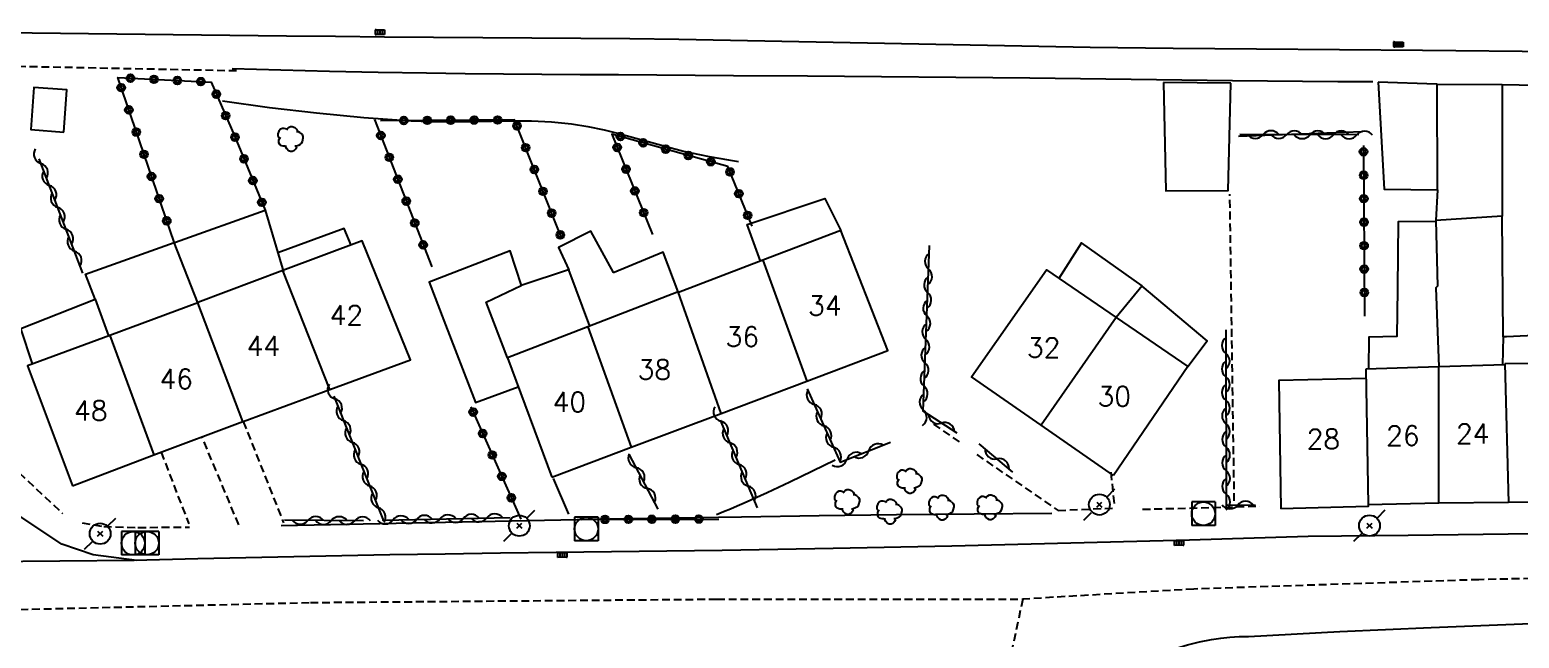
# Model space of a CAD drawing. Header units: millimetres. Extents: x 149000 to 150002, y 151999 to 153000.
# Drawn here: x 149671.6 to 149766.9, y 152075 to 152113.9 of the extents above; entities that cross this region are included whole.
import ezdxf
from ezdxf.enums import TextEntityAlignment as Align

# ---------------------------------------------------------------- set-up
doc = ezdxf.new("R2010")
doc.units = ezdxf.units.MM
doc.linetypes.add('DASHED', pattern=[0.75, 0.5, -0.25])
doc.layers.get('0').update_dxf_attribs({"linetype": 'CONTINUOUS'})
for name, color, linetype in [('W0001', 6, 'DASHED'), ('W0006', 2, 'CONTINUOUS'), ('W0008', 7, 'CONTINUOUS'), ('W0014', 7, 'CONTINUOUS'), ('W0017', 7, 'CONTINUOUS'), ('w0101', 7, 'CONTINUOUS'), ('W0104', 1, 'CONTINUOUS'), ('W0112', 1, 'DASHED'), ('w0211', 2, 'CONTINUOUS'), ('w0300', 7, 'CONTINUOUS'), ('W0310', 3, 'CONTINUOUS'), ('w0323', 7, 'CONTINUOUS'), ('W0401', 7, 'CONTINUOUS'), ('W0420', 7, 'CONTINUOUS'), ('W0473', 7, 'CONTINUOUS'), ('W0991', 7, 'CONTINUOUS'), ('W1102', 7, 'CONTINUOUS')]:
    doc.layers.add(name, color=color, linetype=linetype)
doc.styles.get("Standard").update_dxf_attribs({"font": 'romans.shx', "width": 0.85})

# ---------------------------------------------------------------- blocks, each defined once
blk = doc.blocks.new('T401')
for p, q in [((-0.3, 0.3), (0, 0.3)), ((-0.3, -0.25), (-0.3, 0.3)), ((-0.3, 0.15), (0, 0.15)), ((-0.3, 0), (0, 0)), ((0, 0.3), (0, -0.25)), ((-0.3, -0.15), (0, -0.15)), ((-0.3, -0.25), (-0.3, -0.3)), ((-0.3, -0.3), (0, -0.3)), ((0, -0.3), (0, -0.25))]:
    blk.add_line(p, q)
blk = doc.blocks.new('T420')
for p, q in [((0.75, 0.75), (-0.75, 0.75)), ((-0.75, 0.75), (-0.75, -0.75)), ((0.75, 0.75), (0.75, -0.75)), ((0.75, -0.75), (-0.75, -0.75))]:
    blk.add_line(p, q)
blk.add_ellipse((0, 0), major_axis=(-0.53, 0.53), ratio=1, start_param=3.926991, end_param=10.210176)
blk = doc.blocks.new('T473')
for p, q in [((0.500001, 0.500001), (1.000002, 1.000002)), ((-0.166667, 0.166667), (0.166667, -0.166667)), ((-0.166667, -0.166667), (0.166667, 0.166667)), ((-1.000002, -1.000002), (-0.500001, -0.500001))]:
    blk.add_line(p, q)
blk.add_ellipse((0, 0), major_axis=(0.471405, 0.471405), ratio=1, start_param=5.497787144, end_param=11.780972451)
blk = doc.blocks.new('T300')
for p, q in [((-0.8, 0.514), (-0.857, 0.343)), ((-0.857, 0.343), (-0.857, 0.171)), ((-0.857, 0.171), (-0.743, 0.057)), ((-0.686, 0.629), (-0.8, 0.514)), ((-0.8, -0.057), (-0.743, 0.057)), ((-0.743, 0.057), (-0.686, 0.114)), ((-0.571, 0.686), (-0.686, 0.629)), ((-0.457, 0.686), (-0.571, 0.686)), ((-0.286, 0.629), (-0.457, 0.686)), ((-0.286, 0.629), (-0.171, 0.743)), ((-0.229, 0.571), (-0.286, 0.629)), ((-0.171, 0.743), (-0.057, 0.8)), ((-0.057, 0.8), (0.057, 0.8)), ((0.057, 0.8), (0.229, 0.743)), ((0.229, 0.743), (0.343, 0.629)), ((0.343, 0.629), (0.4, 0.514)), ((0.457, 0.457), (0.343, 0.457)), ((0.4, 0.514), (0.4, 0.457)), ((0.571, 0.4), (0.457, 0.457)), ((0.571, 0.4), (0.686, 0.286)), ((0.686, 0.286), (0.743, 0.171)), ((0.743, 0.057), (0.686, -0.171)), ((0.743, 0.171), (0.743, 0.057)), ((-0.8, -0.171), (-0.8, -0.057)), ((-0.8, -0.229), (-0.8, -0.171)), ((-0.743, -0.343), (-0.8, -0.229)), ((-0.686, -0.4), (-0.743, -0.343)), ((-0.514, -0.457), (-0.686, -0.4)), ((-0.4, -0.457), (-0.514, -0.457)), ((-0.4, -0.457), (-0.343, -0.457)), ((-0.343, -0.457), (-0.343, -0.4)), ((-0.343, -0.514), (-0.343, -0.457)), ((-0.286, -0.629), (-0.343, -0.514)), ((-0.171, -0.743), (-0.286, -0.629)), ((-0.057, -0.8), (-0.171, -0.743)), ((0.057, -0.8), (-0.057, -0.8)), ((0.171, -0.743), (0.057, -0.8)), ((0.229, -0.686), (0.171, -0.743)), ((0.286, -0.457), (0.229, -0.457)), ((0.286, -0.629), (0.229, -0.686)), ((0.457, -0.4), (0.286, -0.457)), ((0.343, -0.514), (0.286, -0.629)), ((0.343, -0.514), (0.343, -0.457)), ((0.571, -0.343), (0.457, -0.4)), ((0.629, -0.286), (0.571, -0.343)), ((0.686, -0.171), (0.629, -0.286))]:
    blk.add_line(p, q)
blk = doc.blocks.new('t323o')
at = {"color": 0, "linetype": 'Continuous'}
for radius in [0.25, 0.15]:
    blk.add_circle((0, 0), radius, dxfattribs=at)
blk = doc.blocks.new('t310o')
at = {"color": 0, "linetype": 'Continuous'}
for centre, start, end in [((-0.5, 0.375), 216.8699, 323.1304), ((0.5, -0.375), 36.8699, 143.1303)]:
    blk.add_arc(centre, 0.625, start, end, dxfattribs=at)

msp = doc.modelspace()

# ---------------------------------------------------------------- linework, layer by layer
at = {"layer": 'W0001'}
for points in [[(149843.055, 152080.258), (149818.837, 152079.8), (149796.142, 152079.393), (149764.302, 152078.725), (149746.057, 152078.126), (149735.117, 152077.482)], [(149577.321, 152076.085), (149620.957, 152075.86), (149663.469, 152076.644), (149689.536, 152077.265), (149715.555, 152077.48), (149735.117, 152077.482)], [(149735.117, 152077.482), (149733.029, 152067.696), (149730.867, 152055.188), (149726.116, 152039.415), (149720.916, 152021.87), (149716.841, 152010.807), (149709.773, 152003.991), (149702.099, 152000.999), (149691.804, 152001.087), (149677.45, 152001.954), (149659.56, 152001.941), (149639.891, 152002.113), (149618.183, 152002.126), (149598.791, 152004.749)]]:
    msp.add_lwpolyline(points, dxfattribs=at)
at = {"layer": 'W0006'}
msp.add_lwpolyline([(149678.434, 152079.955), (149675.631, 152080.311), (149673.626, 152080.991), (149670.775, 152082.891), (149668.063, 152085.344)], dxfattribs=at)
at = {"layer": 'W0008'}
msp.add_lwpolyline([(149678.246, 152079.948), (149673.496, 152079.915), (149668.747, 152079.87), (149663.997, 152079.814), (149659.248, 152079.747), (149651.209, 152079.612), (149643.171, 152079.455), (149635.134, 152079.282), (149627.096, 152079.101), (149625.284, 152079.058), (149623.471, 152079.013), (149621.659, 152078.965), (149619.847, 152078.914)], dxfattribs=at)
at = {"layer": 'W0014'}
for points in [[(149666.297, 152113.739), (149671.723, 152113.673), (149677.149, 152113.609), (149682.575, 152113.548), (149688.001, 152113.491), (149691.14, 152113.462), (149694.28, 152113.437), (149697.42, 152113.415), (149700.559, 152113.393), (149703.699, 152113.369), (149706.838, 152113.342), (149709.978, 152113.31), (149713.117, 152113.27), (149716.406, 152113.219), (149719.695, 152113.159), (149722.983, 152113.093), (149726.272, 152113.022), (149729.561, 152112.952), (149732.849, 152112.885), (149736.138, 152112.824), (149739.427, 152112.772), (149744.745, 152112.706), (149750.064, 152112.656), (149755.382, 152112.613), (149760.701, 152112.566), (149769.209, 152112.484)], [(149757.508, 152110.546), (149755.267, 152110.559), (149753.026, 152110.575), (149750.786, 152110.594), (149748.545, 152110.616), (149746.922, 152110.634), (149745.3, 152110.655), (149743.677, 152110.677), (149742.054, 152110.699), (149740.432, 152110.722), (149738.809, 152110.745), (149737.187, 152110.765), (149735.564, 152110.784), (149730.825, 152110.831), (149726.086, 152110.87), (149721.346, 152110.907), (149716.607, 152110.944), (149714.153, 152110.962), (149711.698, 152110.976), (149709.244, 152110.988), (149706.789, 152111.001), (149704.335, 152111.016), (149701.881, 152111.035), (149699.426, 152111.06), (149696.972, 152111.094), (149693.862, 152111.148), (149690.753, 152111.215), (149687.644, 152111.294), (149684.535, 152111.385)], [(149723.103, 152086.362), (149721.661, 152085.652), (149720.211, 152084.958), (149718.753, 152084.28), (149717.288, 152083.618), (149716.848, 152083.425), (149716.406, 152083.237), (149715.961, 152083.054), (149715.515, 152082.876)], [(149687.67, 152082.181), (149695.032, 152082.345), (149702.393, 152082.494), (149709.756, 152082.629), (149717.118, 152082.75), (149722.082, 152082.822), (149727.047, 152082.884), (149732.011, 152082.936), (149736.976, 152082.979)], [(149832.083, 152082.925), (149826.615, 152082.781), (149821.146, 152082.645), (149815.678, 152082.517), (149810.209, 152082.396), (149802.401, 152082.235), (149794.593, 152082.086), (149786.785, 152081.947), (149778.977, 152081.818), (149772.577, 152081.721), (149766.177, 152081.632), (149759.777, 152081.552), (149753.377, 152081.48)], [(149753.377, 152081.48), (149745.78, 152081.258), (149738.182, 152081.056), (149730.583, 152080.874), (149722.984, 152080.713), (149719.438, 152080.648), (149715.892, 152080.593), (149712.345, 152080.545), (149708.799, 152080.502), (149705.253, 152080.459), (149701.706, 152080.413), (149698.16, 152080.362), (149694.614, 152080.303), (149690.522, 152080.225), (149686.43, 152080.14), (149682.338, 152080.048), (149678.246, 152079.948)], [(149749.555, 152075.102), (149755.402, 152075.402), (149761.251, 152075.666), (149767.102, 152075.893), (149772.954, 152076.084), (149778.439, 152076.218), (149783.926, 152076.309), (149789.412, 152076.38), (149794.898, 152076.458), (149799.996, 152076.54), (149805.093, 152076.621), (149810.191, 152076.694), (149815.289, 152076.753), (149820.292, 152076.796), (149825.294, 152076.826), (149830.297, 152076.845), (149835.3, 152076.852)], [(149737.349, 152066.251), (149737.631, 152067.102), (149737.976, 152067.929), (149738.38, 152068.728), (149738.843, 152069.496), (149739.428, 152070.325), (149740.071, 152071.109), (149740.773, 152071.843), (149741.533, 152072.517), (149742.144, 152072.97), (149742.791, 152073.368), (149743.463, 152073.719), (149744.152, 152074.032), (149744.894, 152074.316), (149745.653, 152074.551), (149746.423, 152074.743), (149747.2, 152074.901), (149747.784, 152074.994), (149748.373, 152075.058), (149748.963, 152075.094), (149749.555, 152075.102)]]:
    msp.add_lwpolyline(points, dxfattribs=at)
at = {"layer": 'W0017'}
msp.add_lwpolyline([(149706.07, 152082.905), (149705.09, 152085.197)], dxfattribs=at)
at = {"layer": 'w0101'}
for points in [[(149721.303, 152091.418), (149726.483, 152093.365), (149723.476, 152101.057), (149718.479, 152099.15)], [(149690.783, 152090.879), (149695.928, 152092.77), (149692.856, 152100.382), (149687.775, 152098.482)], [(149718.479, 152099.15), (149713.084, 152097.091), (149713.058, 152097.119)], [(149687.775, 152098.482), (149682.329, 152096.446), (149682.329, 152096.419)], [(149736.298, 152088.592), (149731.842, 152091.684), (149736.645, 152098.525), (149741.086, 152095.492)], [(149713.058, 152097.119), (149707.28, 152094.883)], [(149682.329, 152096.419), (149676.69, 152094.341)], [(149741.086, 152095.492), (149745.675, 152092.358), (149740.917, 152085.387)], [(149676.69, 152094.341), (149671.421, 152092.399), (149674.303, 152084.731)], [(149707.28, 152094.883), (149702.147, 152092.896), (149704.978, 152085.284)], [(149757.058, 152092.184), (149757.079, 152091.587), (149751.509, 152091.457), (149751.626, 152083.251)], [(149761.739, 152092.333), (149757.058, 152092.184)], [(149765.971, 152092.522), (149765.97, 152092.468), (149761.739, 152092.333)], [(149771.321, 152092.54), (149765.971, 152092.522), (149765.971, 152092.522)], [(149715.82, 152089.357), (149721.303, 152091.418)], [(149685.212, 152088.843), (149685.239, 152088.842), (149690.783, 152090.879)], [(149710.067, 152087.196), (149715.82, 152089.357)], [(149679.524, 152086.699), (149685.212, 152088.843)], [(149740.917, 152085.387), (149736.298, 152088.592)], [(149674.303, 152084.731), (149679.524, 152086.699)], [(149704.978, 152085.284), (149710.067, 152087.196)], [(149761.734, 152083.606), (149757.224, 152083.517), (149757.224, 152083.517)], [(149766.189, 152083.667), (149766.189, 152083.667), (149761.734, 152083.606), (149761.734, 152083.606)], [(149771.54, 152083.69), (149766.189, 152083.667)], [(149757.224, 152083.517), (149757.223, 152083.408), (149751.626, 152083.251)]]:
    msp.add_lwpolyline(points, dxfattribs=at)
at = {"layer": 'W0104'}
for points in [[(149744.131, 152110.504), (149744.274, 152103.576), (149748.267, 152103.614), (149748.422, 152110.457)], [(149748.422, 152110.457), (149744.131, 152110.504)], [(149775.913, 152110.307), (149771.268, 152110.248), (149765.783, 152110.362), (149761.627, 152110.378), (149761.6, 152110.405), (149757.853, 152110.527)], [(149757.853, 152110.527), (149758.241, 152103.679), (149761.663, 152103.642), (149761.558, 152101.677)], [(149761.663, 152103.642), (149761.627, 152110.378)], [(149765.783, 152110.362), (149765.798, 152101.957)], [(149718.333, 152099.094), (149717.488, 152101.438), (149722.449, 152103.084), (149723.476, 152101.057)], [(149680.824, 152100.27), (149680.906, 152100.296), (149686.632, 152102.354), (149687.805, 152098.406)], [(149761.558, 152101.677), (149761.557, 152101.623), (149759.14, 152101.595), (149759.094, 152097.385), (149759.093, 152097.304), (149759.06, 152094.289), (149759.06, 152094.262), (149757.267, 152094.227), (149757.248, 152092.19)], [(149761.558, 152101.677), (149761.648, 152097.493), (149761.538, 152097.386), (149761.743, 152092.333)], [(149765.85, 152094.243), (149765.798, 152101.957), (149761.558, 152101.677)], [(149776.02, 152092.555), (149776.065, 152094.485), (149774.245, 152094.478), (149774.164, 152094.506), (149774.088, 152097.467), (149774.088, 152097.494), (149774, 152101.923), (149771.256, 152101.817), (149771.265, 152097.661), (149768.251, 152097.775), (149768.269, 152094.353), (149766.067, 152094.241), (149765.85, 152094.243)], [(149692.143, 152100.115), (149691.695, 152101.176), (149687.445, 152099.618)], [(149713.058, 152097.119), (149712.1, 152099.653), (149708.963, 152098.356), (149708.936, 152098.356), (149707.486, 152101.006), (149705.411, 152099.954), (149706.074, 152098.534), (149706.047, 152098.534), (149703.021, 152097.53)], [(149675.76, 152096.651), (149675.153, 152098.26), (149680.824, 152100.27)], [(149682.329, 152096.419), (149680.824, 152100.27)], [(149742.752, 152097.517), (149738.874, 152100.261), (149737.432, 152097.988)], [(149703.021, 152097.53), (149703.048, 152097.53), (149702.312, 152099.738), (149697.13, 152097.741), (149698.081, 152095.286), (149700.099, 152090.049), (149702.833, 152091.052)], [(149706.047, 152098.534), (149707.382, 152094.922)], [(149702.147, 152092.896), (149700.786, 152096.468), (149703.021, 152097.53)], [(149742.752, 152097.517), (149741.086, 152095.492)], [(149745.675, 152092.358), (149746.918, 152093.994), (149742.751, 152097.49), (149742.752, 152097.517)], [(149671.757, 152092.523), (149671.014, 152094.787), (149675.76, 152096.651)], [(149675.76, 152096.651), (149676.62, 152094.315)], [(149765.85, 152094.243), (149765.823, 152092.463)]]:
    msp.add_lwpolyline(points, dxfattribs=at)
msp.add_lwpolyline([(149673.761, 152107.342), (149673.953, 152110.029), (149671.84, 152110.18), (149671.648, 152107.493)], close=True, dxfattribs=at)
at = {"layer": 'W0112'}
for points in [[(149684.815, 152111.245), (149668.316, 152111.579)], [(149748.652, 152083.756), (149748.365, 152103.37)], [(149685.239, 152088.842), (149687.82, 152082.351)], [(149729.396, 152088.662), (149731.23, 152087.406)], [(149668.718, 152087.618), (149673.663, 152082.96)], [(149684.951, 152082.23), (149682.596, 152087.857)], [(149679.983, 152086.872), (149681.747, 152082.292)], [(149732.173, 152086.717), (149737.376, 152083.147), (149740.854, 152083.302)], [(149740.749, 152085.587), (149740.971, 152083.547)], [(149742.782, 152083.227), (149750.28, 152083.42)], [(149674.933, 152082.349), (149676.316, 152082.116), (149678.488, 152082.066), (149678.515, 152082.065), (149681.802, 152082.084)]]:
    msp.add_lwpolyline(points, dxfattribs=at)
at = {"layer": 'w0211'}
for points in [[(149683.911, 152109.331), (149686.918, 152108.916), (149689.934, 152108.566), (149692.956, 152108.28), (149695.984, 152108.059), (149697.266, 152108.005), (149698.548, 152107.997), (149699.83, 152108.015), (149701.111, 152108.044), (149702.396, 152108.062), (149703.682, 152108.049), (149704.967, 152107.987), (149706.248, 152107.86), (149707.29, 152107.697), (149708.323, 152107.484), (149709.347, 152107.232), (149710.363, 152106.956), (149711.373, 152106.67), (149712.386, 152106.39), (149713.404, 152106.128), (149714.429, 152105.897), (149715.05, 152105.774), (149715.673, 152105.66), (149716.297, 152105.557), (149716.923, 152105.463)], [(149748.931, 152107.07), (149756.838, 152107.381)]]:
    msp.add_lwpolyline(points, dxfattribs=at)
at = {"layer": 'W0310'}
for points in [[(149756.627, 152107.153), (149748.996, 152107.184)], [(149674.98, 152098.326), (149672.172, 152105.635)], [(149730.921, 152088.084), (149728.736, 152089.493), (149729.147, 152100.082)], [(149748.1, 152094.694), (149748.133, 152083.449), (149748.215, 152083.502), (149750.007, 152083.483)], [(149691.03, 152090.456), (149694.175, 152082.585), (149694.174, 152082.531), (149702.324, 152082.707)], [(149721.321, 152090.934), (149723.431, 152086.24), (149726.65, 152087.509)], [(149718.138, 152083.325), (149715.772, 152088.918)], [(149734.474, 152085.607), (149732.326, 152087.417)], [(149711.795, 152083.231), (149709.941, 152086.747)], [(149692.924, 152082.493), (149687.873, 152082.523)]]:
    msp.add_lwpolyline(points, dxfattribs=at)
at = {"layer": 'w0323'}
for points in [[(149680.827, 152100.242), (149677.206, 152110.82), (149683.178, 152110.533), (149684.671, 152107.1), (149686.632, 152102.354)], [(149693.643, 152108.138), (149697.295, 152098.728)], [(149705.569, 152100.647), (149702.598, 152108.121), (149694.014, 152108.067)], [(149717.793, 152101.322), (149716.239, 152105.141), (149708.819, 152107.209), (149711.423, 152100.798)], [(149756.917, 152106.471), (149756.984, 152095.579)], [(149699.804, 152089.765), (149703.002, 152082.587)], [(149706.885, 152082.572), (149715.659, 152082.603)]]:
    msp.add_lwpolyline(points, dxfattribs=at)
at = {"layer": 'W1102'}
for points in [[(149718.479, 152099.15), (149721.303, 152091.418)], [(149690.783, 152090.879), (149687.775, 152098.482)], [(149715.82, 152089.357), (149713.058, 152097.119)], [(149685.212, 152088.843), (149682.329, 152096.419)], [(149741.086, 152095.492), (149736.298, 152088.592)], [(149676.69, 152094.341), (149679.524, 152086.699)], [(149707.28, 152094.883), (149710.067, 152087.196)], [(149757.058, 152092.184), (149757.224, 152083.517)], [(149761.734, 152083.606), (149761.739, 152092.333)], [(149765.971, 152092.522), (149766.189, 152083.667)]]:
    msp.add_lwpolyline(points, dxfattribs=at)

# ---------------------------------------------------------------- block references
at = {"layer": 'w0300'}
for p in [(149688.311, 152106.889), (149727.907, 152085.035), (149723.923, 152083.693), (149726.632, 152083.066), (149729.961, 152083.332), (149733.046, 152083.348)]:
    msp.add_blockref('T300', p, dxfattribs=at)
at = {"layer": 'W0310'}
for p, rotation in [((149750.496, 152107.178), 179.7672442149995), ((149751.996, 152107.172), 179.7672442149995), ((149753.496, 152107.166), 179.7672442149995), ((149754.996, 152107.16), 179.7672442149995), ((149756.496, 152107.154), 179.7672442149995), ((149672.29, 152105.327), 111.0159706672831), ((149672.828, 152103.927), 111.0159706672831), ((149673.366, 152102.527), 111.0159706672831), ((149673.904, 152101.126), 111.0159706672831), ((149674.442, 152099.726), 111.0159706672831), ((149729.089, 152098.583), 87.77724519530258), ((149729.031, 152097.084), 87.77724519530258), ((149728.972, 152095.585), 87.77724519530258), ((149728.914, 152094.087), 87.77724519530258), ((149748.104, 152093.194), 270.1681418671334), ((149728.856, 152092.588), 87.77724519530258), ((149748.109, 152091.694), 270.1681418671334), ((149691.098, 152090.287), 291.7800702769913), ((149728.798, 152091.089), 87.77724519530258), ((149748.113, 152090.194), 270.1681418671334), ((149721.775, 152089.925), 294.2043945099144), ((149728.74, 152089.59), 87.77724519530258), ((149691.654, 152088.894), 291.7800702769913), ((149715.8, 152088.851), 112.9297610705735), ((149722.39, 152088.557), 294.2043945099144), ((149729.915, 152088.733), 147.1840027675652), ((149748.118, 152088.694), 270.1681418671334), ((149692.211, 152087.501), 291.7800702769913), ((149716.385, 152087.469), 112.9297610705735), ((149723.005, 152087.188), 294.2043945099144), ((149725.255, 152086.959), 21.51544033236279), ((149748.122, 152087.194), 270.1681418671334), ((149692.767, 152086.108), 291.7800702769913), ((149710.396, 152085.885), 117.8028497582965), ((149716.969, 152086.088), 112.9297610705735), ((149723.859, 152086.409), 21.51544033236279), ((149733.473, 152086.45), 139.8810263654233), ((149748.126, 152085.694), 270.1681418671334), ((149693.324, 152084.715), 291.7800702769913), ((149711.095, 152084.558), 117.8028497582965), ((149717.554, 152084.706), 112.9297610705735), ((149748.131, 152084.194), 270.1681418671334), ((149693.88, 152083.322), 291.7800702769913), ((149748.872, 152083.495), 359.3925340287644), ((149689.373, 152082.514), 179.6597004209663), ((149690.873, 152082.505), 179.6597004209663), ((149692.373, 152082.496), 179.6597004209663), ((149694.826, 152082.545), 1.237115346405002), ((149696.325, 152082.577), 1.237115346405002), ((149697.825, 152082.61), 1.237115346405002), ((149699.325, 152082.642), 1.237115346405002), ((149700.824, 152082.675), 1.237115346405002)]:
    msp.add_blockref('t310o', p, dxfattribs=dict(at, rotation=rotation))
at = {"layer": 'w0323'}
for p, rotation in [((149677.426, 152110.176), 108.89680551851), ((149678.024, 152110.781), 357.2486190557755), ((149679.523, 152110.709), 357.2486190557755), ((149681.021, 152110.637), 357.2486190557755), ((149682.519, 152110.565), 357.2486190557755), ((149683.513, 152109.762), 293.504057927478), ((149677.912, 152108.757), 108.89680551851), ((149684.111, 152108.387), 293.504057927478), ((149697.014, 152108.086), 180.3604300188076), ((149698.514, 152108.095), 180.3604300188076), ((149700.014, 152108.105), 180.3604300188076), ((149701.514, 152108.114), 180.3604300188076), ((149678.398, 152107.338), 108.89680551851), ((149694.039, 152107.118), 291.2111217187374), ((149695.514, 152108.076), 180.3604300188076), ((149702.752, 152107.735), 111.6783835510381), ((149684.708, 152107.01), 292.4499272475085), ((149703.306, 152106.341), 111.6783835510381), ((149709.165, 152106.357), 292.1058524346985), ((149709.378, 152107.053), 164.4265166968057), ((149710.823, 152106.65), 164.4265166968057), ((149712.268, 152106.248), 164.4265166968057), ((149678.884, 152105.919), 108.89680551851), ((149685.281, 152105.624), 292.4499272475085), ((149694.581, 152105.72), 291.2111217187374), ((149713.713, 152105.845), 164.4265166968057), ((149715.158, 152105.442), 164.4265166968057), ((149756.919, 152106.079), 270.3524392958724), ((149679.37, 152104.499), 108.89680551851), ((149685.854, 152104.238), 292.4499272475085), ((149695.124, 152104.322), 291.2111217187374), ((149703.86, 152104.947), 111.6783835510381), ((149709.73, 152104.967), 292.1058524346985), ((149716.381, 152104.791), 112.1420370498378), ((149756.929, 152104.579), 270.3524392958724), ((149704.414, 152103.553), 111.6783835510381), ((149710.294, 152103.577), 292.1058524346985), ((149716.947, 152103.402), 112.1420370498378), ((149679.855, 152103.08), 108.89680551851), ((149686.426, 152102.851), 292.4499272475085), ((149695.667, 152102.923), 291.2111217187374), ((149756.938, 152103.079), 270.3524392958724), ((149680.341, 152101.661), 108.89680551851), ((149696.21, 152101.525), 291.2111217187374), ((149704.968, 152102.159), 111.6783835510381), ((149710.859, 152102.188), 292.1058524346985), ((149717.512, 152102.013), 112.1420370498378), ((149756.947, 152101.579), 270.3524392958724), ((149705.522, 152100.765), 111.6783835510381), ((149696.752, 152100.126), 291.2111217187374), ((149756.956, 152100.079), 270.3524392958724), ((149756.966, 152098.579), 270.3524392958724), ((149756.975, 152097.079), 270.3524392958724), ((149699.95, 152089.438), 294.0143108660812), ((149700.56, 152088.068), 294.0143108660812), ((149701.171, 152086.697), 294.0143108660812), ((149701.781, 152085.327), 294.0143108660812), ((149702.392, 152083.957), 294.0143108660812), ((149708.385, 152082.577), 0.202434667785657), ((149709.885, 152082.583), 0.202434667785657), ((149711.385, 152082.588), 0.202434667785657), ((149712.885, 152082.593), 0.202434667785657), ((149714.385, 152082.598), 0.202434667785657)]:
    msp.add_blockref('t323o', p, dxfattribs=dict(at, rotation=rotation))
at = {"layer": 'W0401'}
for p, rotation in [((149693.981, 152113.573), 269.5655428227957), ((149759.138, 152112.797), 269.4792570430109), ((149759.165, 152112.786), 269.4792570430109), ((149745.122, 152081.228), 91.58457588344088), ((149705.669, 152080.455), 90.69517597047849)]:
    msp.add_blockref('T401', p, dxfattribs=dict(at, rotation=rotation))
at = {"layer": 'W0420'}
for p in [(149746.675, 152082.941), (149707.187, 152081.967), (149678.194, 152081.054), (149679.075, 152081.06)]:
    msp.add_blockref('T420', p, dxfattribs=at)
at = {"layer": 'W0473'}
for p in [(149740.018, 152083.523), (149676.081, 152081.665), (149702.902, 152082.176), (149757.305, 152082.18)]:
    msp.add_blockref('T473', p, dxfattribs=at)

# ---------------------------------------------------------------- texts
at = {"layer": 'W0991'}
for s, p in [('42', (149691.838, 152095.631)), ('34', (149722.451, 152096.237)), ('44', (149686.53, 152093.662)), ('36', (149717.173, 152094.253)), ('32', (149736.451, 152093.558)), ('46', (149680.95, 152091.559)), ('38', (149711.546, 152092.157)), ('40', (149706.107, 152090.083)), ('30', (149740.973, 152090.44)), ('48', (149675.485, 152089.536)), ('28', (149754.353, 152087.717)), ('26', (149759.438, 152087.925)), ('24', (149763.909, 152088.064))]:
    msp.add_text(s, height=1.25, dxfattribs=at).set_placement(p, align=Align.MIDDLE_CENTER)

doc.saveas('drawing.dxf')
